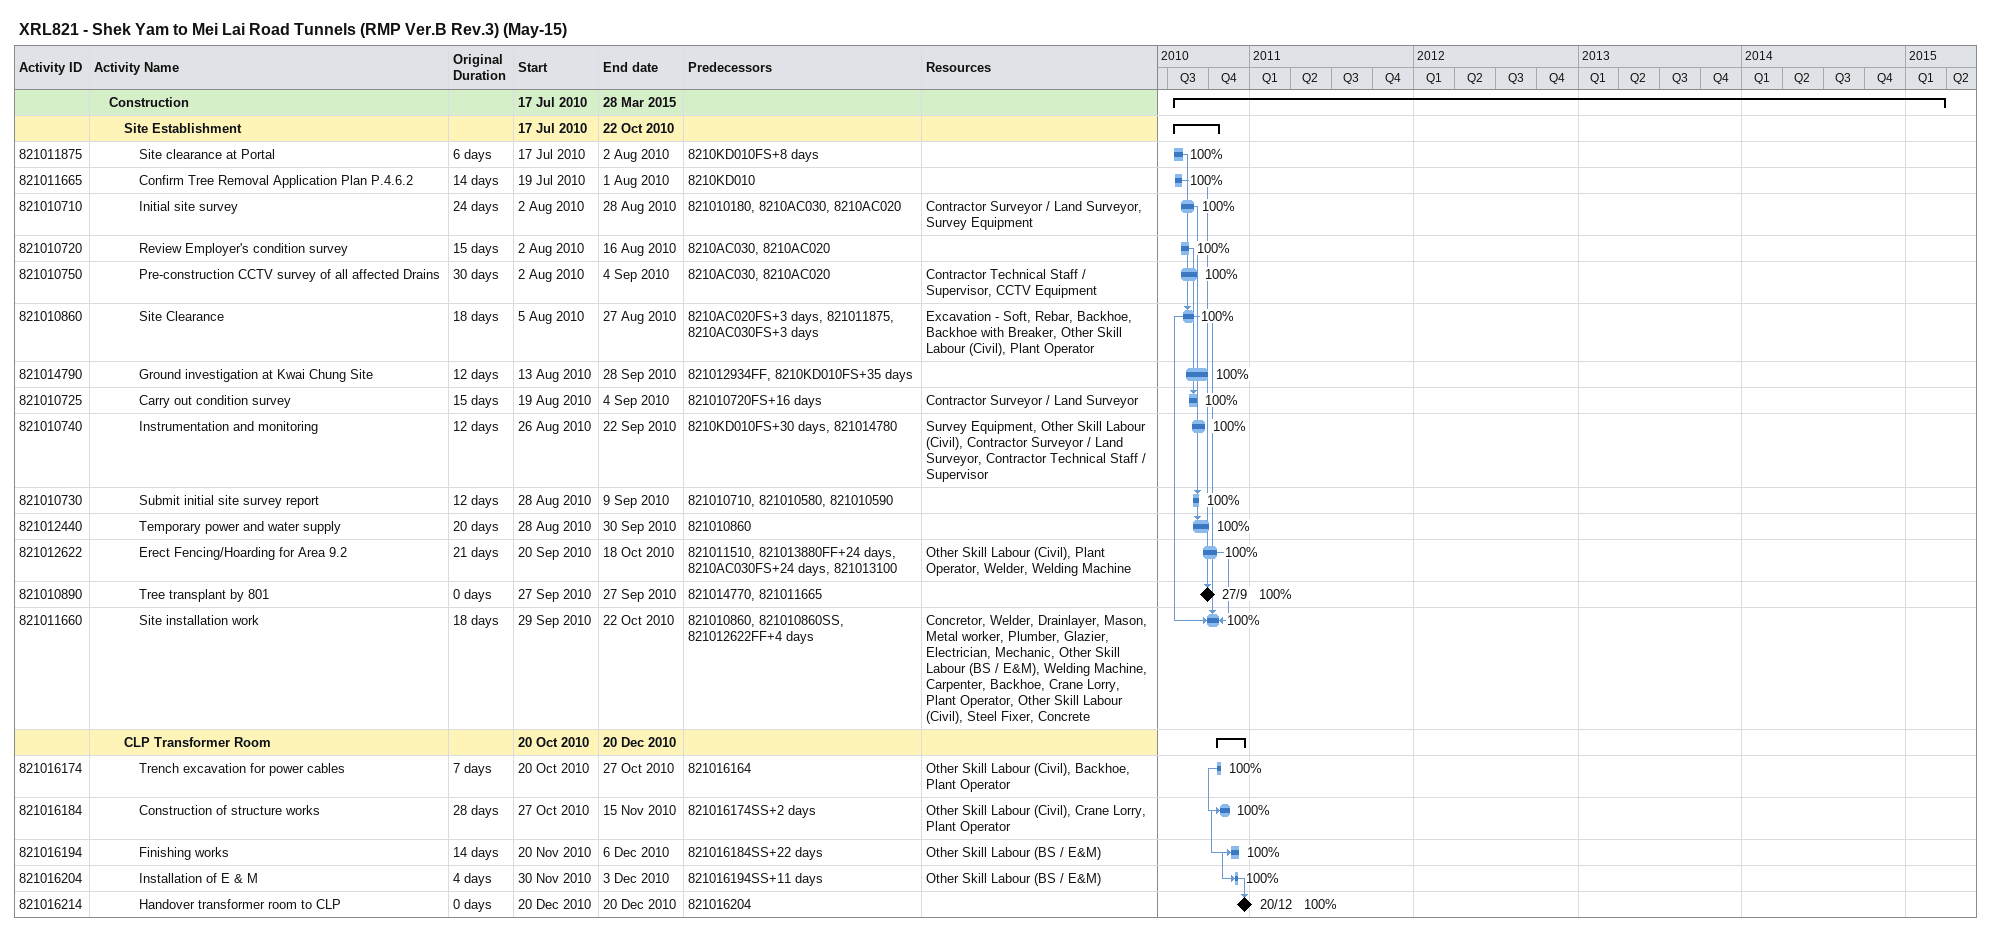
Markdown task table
XRL821 - Shek Yam to Mei Lai Road Tunnels (RMP Ver.B Rev.3) (May-15)

| ID | Level | Task | Original duration | Start | Finish | Predecessors | Resources | % complete |
|---|---|---|---|---|---|---|---|---|
|  | 2 | **Construction** |  | 2010-07-17 | 2015-03-28 |  |  |  |
|  | 3 | **Site Establishment** |  | 2010-07-17 | 2010-10-22 |  |  |  |
| 821011875 | 4 | Site clearance at Portal | 6d | 2010-07-17 | 2010-08-02 | 8210KD010FS+8d |  | 100 |
| 821011665 | 4 | Confirm Tree Removal Application Plan P.4.6.2 | 14d | 2010-07-19 | 2010-08-01 | 8210KD010 |  | 100 |
| 821010710 | 4 | Initial site survey | 24d | 2010-08-02 | 2010-08-28 | 821010180, 8210AC030, 8210AC020 | Contractor Surveyor / Land Surveyor, Survey Equipment | 100 |
| 821010720 | 4 | Review Employer's condition survey | 15d | 2010-08-02 | 2010-08-16 | 8210AC030, 8210AC020 |  | 100 |
| 821010750 | 4 | Pre-construction CCTV survey of all affected Drains | 30d | 2010-08-02 | 2010-09-04 | 8210AC030, 8210AC020 | Contractor Technical Staff / Supervisor, CCTV Equipment | 100 |
| 821010860 | 4 | Site Clearance | 18d | 2010-08-05 | 2010-08-27 | 8210AC020FS+3d, 821011875, 8210AC030FS+3d | Excavation - Soft, Rebar, Backhoe, Backhoe with Breaker, Other Skill Labour (Civil), Plant Operator | 100 |
| 821014790 | 4 | Ground investigation at Kwai Chung Site | 12d | 2010-08-13 | 2010-09-28 | 821012934FF, 8210KD010FS+35d |  | 100 |
| 821010725 | 4 | Carry out condition survey | 15d | 2010-08-19 | 2010-09-04 | 821010720FS+16d | Contractor Surveyor / Land Surveyor | 100 |
| 821010740 | 4 | Instrumentation and monitoring | 12d | 2010-08-26 | 2010-09-22 | 8210KD010FS+30d, 821014780 | Survey Equipment, Other Skill Labour (Civil), Contractor Surveyor / Land Surveyor, Contractor Technical Staff / Supervisor | 100 |
| 821010730 | 4 | Submit initial site survey report | 12d | 2010-08-28 | 2010-09-09 | 821010710, 821010580, 821010590 |  | 100 |
| 821012440 | 4 | Temporary power and water supply | 20d | 2010-08-28 | 2010-09-30 | 821010860 |  | 100 |
| 821012622 | 4 | Erect Fencing/Hoarding for Area 9.2 | 21d | 2010-09-20 | 2010-10-18 | 821011510, 821013880FF+24d, 8210AC030FS+24d, 821013100 | Other Skill Labour (Civil), Plant Operator, Welder, Welding Machine | 100 |
| 821010890 | 4 | Tree transplant by 801 | 0d | 2010-09-27 | 2010-09-27 | 821014770, 821011665 |  | 100 |
| 821011660 | 4 | Site installation work | 18d | 2010-09-29 | 2010-10-22 | 821010860, 821010860SS, 821012622FF+4d | Concretor, Welder, Drainlayer, Mason, Metal worker, Plumber, Glazier, Electrician, Mechanic, Other Skill Labour (BS / E&M), Welding Machine, Carpenter, Backhoe, Crane Lorry, Plant Operator, Other Skill Labour (Civil), Steel Fixer, Concrete | 100 |
|  | 3 | **CLP Transformer Room** |  | 2010-10-20 | 2010-12-20 |  |  |  |
| 821016174 | 4 | Trench excavation for power cables | 7d | 2010-10-20 | 2010-10-27 | 821016164 | Other Skill Labour (Civil), Backhoe, Plant Operator | 100 |
| 821016184 | 4 | Construction of structure works | 28d | 2010-10-27 | 2010-11-15 | 821016174SS+2d | Other Skill Labour (Civil), Crane Lorry, Plant Operator | 100 |
| 821016194 | 4 | Finishing works | 14d | 2010-11-20 | 2010-12-06 | 821016184SS+22d | Other Skill Labour (BS / E&M) | 100 |
| 821016204 | 4 | Installation of E & M | 4d | 2010-11-30 | 2010-12-03 | 821016194SS+11d | Other Skill Labour (BS / E&M) | 100 |
| 821016214 | 4 | Handover transformer room to CLP | 0d | 2010-12-20 | 2010-12-20 | 821016204 |  | 100 |
